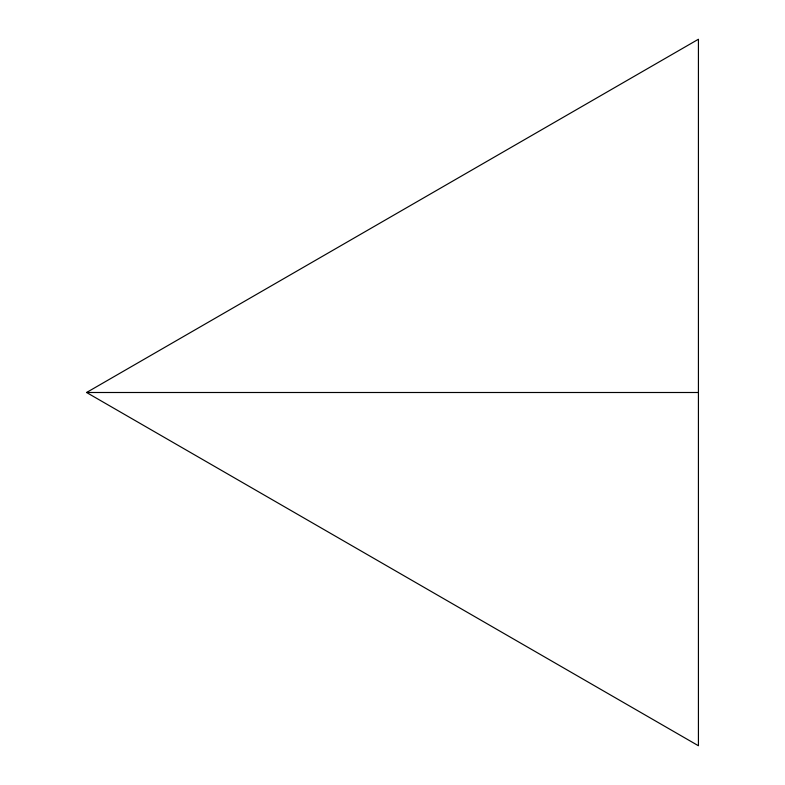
<?xml version="1.0" encoding="UTF-8"?>
<svg xmlns="http://www.w3.org/2000/svg" width="785" height="785" viewBox="0 0 785 785"><rect width="100%" height="100%" fill="white"/><g stroke="black" fill="none" stroke-linecap="round" stroke-linejoin="round"><path stroke-width="1.18" d="M86.576 392.5L698.424 39.25L698.424 745.75L86.576 392.5L698.424 392.5"/></g></svg>
